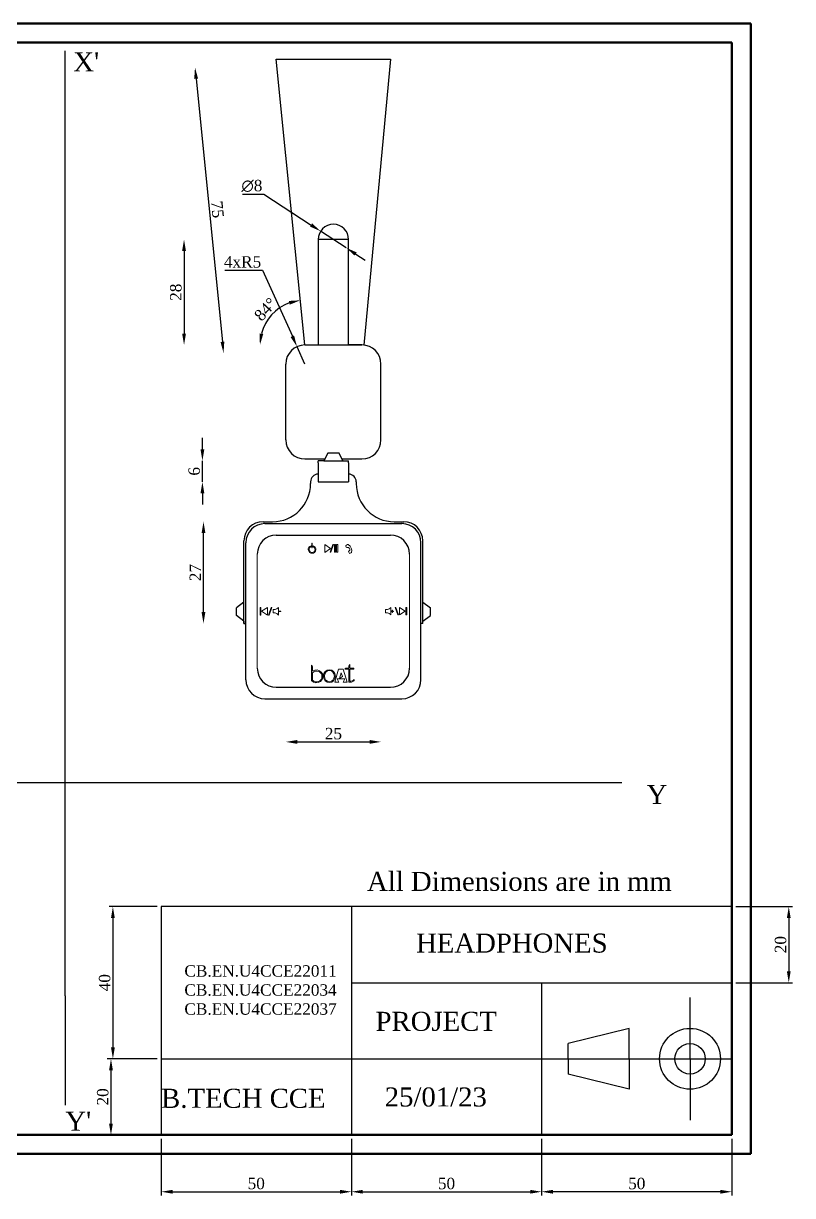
# Model space of a CAD drawing. Header units: millimetres. Extents: x 1323 to 1754, y 1207 to 1515.
# Drawn here: x 1552 to 1754.1, y 1207.3 to 1515.2 of the extents above; entities that cross this region are included whole.
import ezdxf

# ---------------------------------------------------------------- set-up
doc = ezdxf.new("R2010")
doc.units = ezdxf.units.MM
doc.linetypes.add('CENTER', pattern=[50.8, 31.75, -6.35, 6.35, -6.35])
doc.styles.get("Standard").update_dxf_attribs({"font": 'times.ttf', "height": 3})
doc.dimstyles.new('ISO-25', dxfattribs={"dimtxt": 3, "dimasz": 3, "dimexe": 1, "dimexo": 1, "dimtad": 1, "dimtoh": 1, "dimdec": 0, "dimdsep": 46, "dimtxsty": 'Standard', "dimcen": 2.5, "dimadec": 0, "dimazin": 0, "dimtfac": 1, "dimtdec": 0, "dimtmove": 0, "dimatfit": 3, "dimfxl": 1, "dimarcsym": 0})

# ---------------------------------------------------------------- blocks, each defined once
blk = doc.blocks.new('*D1')
at = {"color": 0, "lineweight": -2, "transparency": 16777216}
for p, q in [((1587.19, 1283.19), (1574.52, 1283.19)), ((1575.52, 1280.19), (1575.52, 1246.19)), ((1587.19, 1243.19), (1574.52, 1243.19))]:
    blk.add_line(p, q, dxfattribs=at)
at = {"color": 0, "transparency": 16777216}
for points in [[(1575.02, 1280.19), (1576.02, 1280.19), (1575.52, 1283.19)], [(1575.02, 1246.19), (1576.02, 1246.19), (1575.52, 1243.19)]]:
    blk.add_solid(points, dxfattribs=at)
at = {"layer": 'Defpoints', "color": 0, "transparency": 16777216}
for p in [(1588.19, 1283.19), (1575.52, 1243.19), (1588.19, 1243.19)]:
    blk.add_point(p, dxfattribs=at)
at = {"color": 0, "transparency": 16777216, "insert": (1573.37, 1263.19), "char_height": 3, "attachment_point": 5, "rotation": 90}
blk.add_mtext('40', dxfattribs=at)
blk = doc.blocks.new('*D2')
at = {"color": 0, "lineweight": -2, "transparency": 16777216}
for p, q in [((1587.19, 1243.19), (1574.01, 1243.19)), ((1575.01, 1240.19), (1575.01, 1226.19)), ((1587.19, 1223.19), (1574.01, 1223.19))]:
    blk.add_line(p, q, dxfattribs=at)
at = {"color": 0, "transparency": 16777216}
for points in [[(1574.51, 1240.19), (1575.51, 1240.19), (1575.01, 1243.19)], [(1574.51, 1226.19), (1575.51, 1226.19), (1575.01, 1223.19)]]:
    blk.add_solid(points, dxfattribs=at)
at = {"layer": 'Defpoints', "color": 0, "transparency": 16777216}
for p in [(1588.19, 1243.19), (1575.01, 1223.19), (1588.19, 1223.19)]:
    blk.add_point(p, dxfattribs=at)
at = {"color": 0, "transparency": 16777216, "insert": (1572.86, 1233.19), "char_height": 3, "attachment_point": 5, "rotation": 90}
blk.add_mtext('20', dxfattribs=at)
blk = doc.blocks.new('*D3')
at = {"color": 0, "lineweight": -2, "transparency": 16777216}
for p, q in [((1588.19, 1222.19), (1588.19, 1207.27)), ((1638.19, 1222.19), (1638.19, 1207.27)), ((1591.19, 1208.27), (1635.19, 1208.27))]:
    blk.add_line(p, q, dxfattribs=at)
at = {"color": 0, "transparency": 16777216}
for points in [[(1591.19, 1208.77), (1591.19, 1207.77), (1588.19, 1208.27)], [(1635.19, 1208.77), (1635.19, 1207.77), (1638.19, 1208.27)]]:
    blk.add_solid(points, dxfattribs=at)
at = {"layer": 'Defpoints', "color": 0, "transparency": 16777216}
for p in [(1588.19, 1223.19), (1638.19, 1223.19), (1638.19, 1208.27)]:
    blk.add_point(p, dxfattribs=at)
at = {"color": 0, "transparency": 16777216, "insert": (1613.19, 1210.42), "char_height": 3, "attachment_point": 5}
blk.add_mtext('50', dxfattribs=at)
blk = doc.blocks.new('*D4')
at = {"color": 0, "lineweight": -2, "transparency": 16777216}
for p, q in [((1638.19, 1222.19), (1638.19, 1207.27)), ((1688.19, 1222.19), (1688.19, 1207.27)), ((1641.19, 1208.27), (1685.19, 1208.27))]:
    blk.add_line(p, q, dxfattribs=at)
at = {"color": 0, "transparency": 16777216}
for points in [[(1641.19, 1208.77), (1641.19, 1207.77), (1638.19, 1208.27)], [(1685.19, 1208.77), (1685.19, 1207.77), (1688.19, 1208.27)]]:
    blk.add_solid(points, dxfattribs=at)
at = {"layer": 'Defpoints', "color": 0, "transparency": 16777216}
for p in [(1638.19, 1223.19), (1688.19, 1223.19), (1688.19, 1208.27)]:
    blk.add_point(p, dxfattribs=at)
at = {"color": 0, "transparency": 16777216, "insert": (1663.19, 1210.42), "char_height": 3, "attachment_point": 5}
blk.add_mtext('50', dxfattribs=at)
blk = doc.blocks.new('*D5')
at = {"color": 0, "lineweight": -2, "transparency": 16777216}
for p, q in [((1688.19, 1222.19), (1688.19, 1207.27)), ((1738.19, 1222.19), (1738.19, 1207.27)), ((1735.19, 1208.27), (1691.19, 1208.27))]:
    blk.add_line(p, q, dxfattribs=at)
at = {"color": 0, "transparency": 16777216}
for points in [[(1691.19, 1208.77), (1691.19, 1207.77), (1688.19, 1208.27)], [(1735.19, 1208.77), (1735.19, 1207.77), (1738.19, 1208.27)]]:
    blk.add_solid(points, dxfattribs=at)
at = {"layer": 'Defpoints', "color": 0, "transparency": 16777216}
for p in [(1688.19, 1223.19), (1738.19, 1223.19), (1688.19, 1208.27)]:
    blk.add_point(p, dxfattribs=at)
at = {"color": 0, "transparency": 16777216, "insert": (1713.19, 1210.42), "char_height": 3, "attachment_point": 5}
blk.add_mtext('50', dxfattribs=at)
blk = doc.blocks.new('*D6')
at = {"color": 0, "lineweight": -2, "transparency": 16777216}
for p, q in [((1739.19, 1283.19), (1754.14, 1283.19)), ((1753.14, 1280.19), (1753.14, 1266.19)), ((1739.19, 1263.19), (1754.14, 1263.19))]:
    blk.add_line(p, q, dxfattribs=at)
at = {"color": 0, "transparency": 16777216}
for points in [[(1752.64, 1280.19), (1753.64, 1280.19), (1753.14, 1283.19)], [(1752.64, 1266.19), (1753.64, 1266.19), (1753.14, 1263.19)]]:
    blk.add_solid(points, dxfattribs=at)
at = {"layer": 'Defpoints', "color": 0, "transparency": 16777216}
for p in [(1738.19, 1283.19), (1738.19, 1263.19), (1753.14, 1263.19)]:
    blk.add_point(p, dxfattribs=at)
at = {"color": 0, "transparency": 16777216, "insert": (1750.99, 1273.19), "char_height": 3, "attachment_point": 5, "rotation": 90}
blk.add_mtext('20', dxfattribs=at)
blk = doc.blocks.new('*D21')
at = {"color": 0, "lineweight": -2, "transparency": 16777216}
blk.add_line((1623.97, 1326.45), (1642.99, 1326.45), dxfattribs=at)
at = {"color": 0, "transparency": 16777216}
for points in [[(1623.97, 1326.95), (1623.97, 1325.95), (1620.97, 1326.45)], [(1642.99, 1326.95), (1642.99, 1325.95), (1645.99, 1326.45)]]:
    blk.add_solid(points, dxfattribs=at)
at = {"layer": 'Defpoints', "color": 0, "transparency": 16777216}
for p in [(1620.97, 1326.45), (1645.99, 1326.45), (1645.99, 1326.45)]:
    blk.add_point(p, dxfattribs=at)
at = {"color": 0, "transparency": 16777216, "insert": (1633.48, 1328.61), "char_height": 3, "attachment_point": 5}
blk.add_mtext('25', dxfattribs=at)
blk = doc.blocks.new('*D22')
at = {"color": 0, "lineweight": -2, "transparency": 16777216}
for p, q in [((1609.55, 1470.31), (1615.18, 1470.31)), ((1615.18, 1470.31), (1627.6, 1462.24)), ((1636.82, 1456.25), (1630.12, 1460.61)), ((1639.34, 1454.61), (1641.86, 1452.98))]:
    blk.add_line(p, q, dxfattribs=at)
at = {"color": 0, "transparency": 16777216}
for points in [[(1627.87, 1462.66), (1627.33, 1461.82), (1630.12, 1460.61)], [(1639.61, 1455.03), (1639.07, 1454.19), (1636.82, 1456.25)]]:
    blk.add_solid(points, dxfattribs=at)
at = {"layer": 'Defpoints', "color": 0, "transparency": 16777216}
for p in [(1630.12, 1460.61), (1636.82, 1456.25)]:
    blk.add_point(p, dxfattribs=at)
at = {"color": 0, "transparency": 16777216, "insert": (1612.05, 1472.5), "char_height": 3, "attachment_point": 5}
blk.add_mtext('∅8', dxfattribs=at)
blk = doc.blocks.new('*D23')
at = {"color": 0, "lineweight": -2, "transparency": 16777216}
for p, q in [((1604.98, 1450.38), (1614.84, 1450.38)), ((1614.84, 1450.38), (1622.68, 1433.01)), ((1625.97, 1425.72), (1623.91, 1430.28))]:
    blk.add_line(p, q, dxfattribs=at)
at = {"color": 0, "transparency": 16777216}
blk.add_solid([(1623.13, 1433.22), (1622.22, 1432.81), (1623.91, 1430.28)], dxfattribs=at)
at = {"layer": 'Defpoints', "color": 0, "transparency": 16777216}
for p in [(1623.91, 1430.28), (1625.97, 1425.72)]:
    blk.add_point(p, dxfattribs=at)
at = {"color": 0, "transparency": 16777216, "insert": (1609.59, 1452.53), "char_height": 3, "attachment_point": 5}
blk.add_mtext('4xR5', dxfattribs=at)

msp = doc.modelspace()

# ---------------------------------------------------------------- linework, layer by layer
at = {"lineweight": 50}
for p, q in [((1743.19, 1515.19), (1323.19, 1515.19)), ((1743.19, 1218.19), (1743.19, 1515.19)), ((1738.19, 1510.19), (1333.19, 1510.19)), ((1738.19, 1223.19), (1738.19, 1510.19)), ((1333.19, 1223.19), (1738.19, 1223.19)), ((1323.19, 1218.19), (1743.19, 1218.19))]:
    msp.add_line(p, q, dxfattribs=at)
for p, q in [((1563.02, 1259.72), (1563.02, 1508.04)), ((1625.97, 1430.72), (1618.47, 1505.79)), ((1618.47, 1505.79), (1648.47, 1505.79)), ((1648.47, 1505.79), (1641.44, 1430.7)), ((1597.4, 1500.67), (1604.3, 1431.57)), ((1629.47, 1458.53), (1637.47, 1458.53)), ((1629.47, 1458.43), (1629.47, 1430.72)), ((1637.47, 1430.72), (1637.47, 1458.43)), ((1594.22, 1455.43), (1594.22, 1433.72)), ((1625.97, 1430.72), (1633.47, 1430.72)), ((1625.97, 1430.72), (1625.97, 1430.72)), ((1633.47, 1430.72), (1633.47, 1430.72)), ((1633.47, 1430.72), (1640.97, 1430.72)), ((1640.97, 1430.72), (1637.47, 1430.72)), ((1620.97, 1405.79), (1620.97, 1425.72)), ((1620.97, 1425.72), (1620.97, 1425.72)), ((1645.97, 1405.79), (1645.97, 1425.72)), ((1599.05, 1403.29), (1599.05, 1406.29)), ((1620.97, 1405.79), (1620.97, 1405.79)), ((1631.97, 1402.29), (1630.97, 1400.29)), ((1634.97, 1402.29), (1631.97, 1402.29)), ((1635.97, 1400.29), (1634.97, 1402.29)), ((1599.05, 1394.79), (1599.05, 1400.29)), ((1625.97, 1400.79), (1631.22, 1400.79)), ((1625.97, 1400.79), (1625.97, 1400.79)), ((1630.97, 1400.29), (1629.47, 1400.29)), ((1629.47, 1399.79), (1629.47, 1400.29)), ((1629.47, 1399.79), (1629.47, 1394.79)), ((1630.97, 1400.29), (1635.97, 1400.29)), ((1630.97, 1400.29), (1635.97, 1400.29)), ((1635.72, 1400.79), (1640.97, 1400.79)), ((1635.97, 1400.29), (1637.47, 1400.29)), ((1637.47, 1399.79), (1637.47, 1400.29)), ((1637.47, 1399.79), (1637.47, 1394.79)), ((1629.47, 1396.79), (1629.47, 1396.79)), ((1627.47, 1394.79), (1627.47, 1394.29)), ((1629.47, 1394.79), (1637.47, 1394.79)), ((1639.47, 1394.79), (1639.47, 1394.29)), ((1599.05, 1391.79), (1599.05, 1388.79)), ((1614.97, 1384.29), (1617.47, 1384.29)), ((1615.47, 1383.79), (1651.47, 1383.79)), ((1617.47, 1384.29), (1617.47, 1384.29)), ((1649.47, 1384.29), (1651.97, 1384.29)), ((1599.33, 1360.55), (1599.33, 1381.29)), ((1618.47, 1380.79), (1648.47, 1380.79)), ((1609.97, 1363.19), (1609.97, 1379.29)), ((1610.47, 1342.79), (1610.47, 1378.79)), ((1656.47, 1342.79), (1656.47, 1378.79)), ((1656.97, 1363.19), (1656.97, 1379.29)), ((1609.97, 1357.55), (1609.97, 1367.29)), ((1656.97, 1357.55), (1656.97, 1367.29)), ((1609.97, 1363.19), (1607.97, 1361.69)), ((1607.97, 1359.69), (1607.97, 1361.69)), ((1656.97, 1363.19), (1658.97, 1361.69)), ((1658.97, 1359.69), (1658.97, 1361.69)), ((1609.97, 1358.19), (1607.97, 1359.69)), ((1609.97, 1358.19), (1609.97, 1357.55)), ((1656.97, 1358.19), (1658.97, 1359.69)), ((1609.97, 1357.55), (1610.47, 1357.55)), ((1656.97, 1357.55), (1656.47, 1357.55)), ((1618.47, 1340.79), (1648.47, 1340.79)), ((1615.47, 1337.79), (1651.47, 1337.79)), ((1343.24, 1315.8), (1709.27, 1315.8)), ((1638.19, 1283.19), (1588.19, 1283.19)), ((1588.19, 1283.19), (1588.19, 1263.19)), ((1688.19, 1283.19), (1638.19, 1283.19)), ((1638.19, 1283.19), (1638.19, 1223.19)), ((1738.19, 1283.19), (1688.19, 1283.19)), ((1738.19, 1223.19), (1738.19, 1283.19)), ((1588.19, 1263.19), (1588.19, 1243.19)), ((1638.19, 1263.19), (1738.19, 1263.19)), ((1688.19, 1263.19), (1688.19, 1223.19)), ((1563.02, 1259.72), (1563.02, 1231.04)), ((1711.19, 1251.19), (1695.19, 1247.19)), ((1711.19, 1243.19), (1711.19, 1251.19)), ((1695.19, 1243.19), (1695.19, 1247.19)), ((1588.19, 1243.19), (1588.19, 1223.19)), ((1588.19, 1243.19), (1688.19, 1243.19)), ((1695.19, 1243.19), (1695.19, 1239.19)), ((1711.19, 1243.19), (1711.19, 1235.19)), ((1711.19, 1235.19), (1695.19, 1239.19))]:
    msp.add_line(p, q)
at = {"lineweight": 0}
for p, q in [((1627.6, 1377.98), (1627.66, 1377.77)), ((1627.8, 1378.02), (1627.8, 1378.64)), ((1627.8, 1378.64), (1627.93, 1378.64)), ((1627.8, 1378.02), (1627.8, 1377.43)), ((1627.93, 1377.43), (1627.8, 1377.43)), ((1627.93, 1378.02), (1627.93, 1378.64)), ((1627.93, 1378.02), (1627.93, 1377.43)), ((1628.13, 1377.98), (1628.07, 1377.77)), ((1631.21, 1378.27), (1631.21, 1376.25)), ((1632.74, 1377.26), (1631.21, 1378.27)), ((1631.21, 1376.25), (1632.74, 1377.26)), ((1633.31, 1378.27), (1632.59, 1376.26)), ((1633.47, 1378.27), (1632.76, 1376.26)), ((1633.31, 1378.27), (1633.47, 1378.27)), ((1633.72, 1378.27), (1633.72, 1376.26)), ((1633.72, 1378.27), (1634.05, 1378.27)), ((1634.05, 1376.26), (1634.05, 1378.27)), ((1634.3, 1378.27), (1634.3, 1376.26)), ((1634.3, 1378.27), (1634.62, 1378.27)), ((1634.62, 1376.26), (1634.62, 1378.27)), ((1636.77, 1377.83), (1636.86, 1377.64)), ((1636.88, 1378.15), (1637.2, 1378.3)), ((1637.17, 1377.53), (1637.22, 1377.55)), ((1637.61, 1376.64), (1637.6, 1376.63)), ((1637.61, 1377.39), (1637.76, 1377.02)), ((1613.47, 1375.79), (1613.47, 1345.79)), ((1632.59, 1376.26), (1632.76, 1376.26)), ((1633.72, 1376.26), (1634.05, 1376.26)), ((1634.3, 1376.26), (1634.62, 1376.26)), ((1637.49, 1376.31), (1637.59, 1376.1)), ((1637.91, 1375.99), (1638.09, 1376.08)), ((1653.47, 1345.79), (1653.47, 1375.79)), ((1614.2, 1360.95), (1614.2, 1361.8)), ((1614.2, 1361.8), (1614.42, 1361.8)), ((1614.42, 1361.8), (1614.42, 1360.79)), ((1614.6, 1360.79), (1616.12, 1361.8)), ((1616.12, 1361.8), (1616.12, 1359.78)), ((1617.11, 1361.8), (1616.39, 1359.78)), ((1617.27, 1361.8), (1616.56, 1359.78)), ((1617.11, 1361.8), (1617.27, 1361.8)), ((1617.6, 1361.22), (1617.6, 1360.79)), ((1617.6, 1361.22), (1617.89, 1361.22)), ((1618.8, 1361.58), (1619.02, 1361.8)), ((1619.02, 1361.8), (1619.02, 1360.79)), ((1647.17, 1361.21), (1647.17, 1360.79)), ((1647.17, 1361.21), (1647.45, 1361.21)), ((1648.35, 1361.57), (1648.56, 1361.78)), ((1648.56, 1361.78), (1648.56, 1360.79)), ((1648.94, 1361.06), (1649, 1361.06)), ((1648.94, 1360.82), (1648.94, 1361.06)), ((1649, 1360.82), (1649, 1361.06)), ((1649.88, 1361.78), (1649.72, 1361.78)), ((1649.72, 1361.78), (1650.42, 1359.8)), ((1649.88, 1361.78), (1650.58, 1359.8)), ((1650.85, 1361.78), (1650.85, 1359.8)), ((1652.34, 1360.79), (1650.85, 1361.78)), ((1652.74, 1361.78), (1652.52, 1361.78)), ((1652.52, 1361.78), (1652.52, 1360.79)), ((1652.74, 1360.95), (1652.74, 1361.78)), ((1614.2, 1360.79), (1614.2, 1360.95)), ((1614.2, 1360.79), (1614.2, 1360.62)), ((1614.2, 1360.62), (1614.2, 1359.78)), ((1614.2, 1359.78), (1614.42, 1359.78)), ((1614.42, 1359.78), (1614.42, 1360.79)), ((1616.12, 1359.78), (1614.6, 1360.79)), ((1616.39, 1359.78), (1616.56, 1359.78)), ((1617.6, 1360.36), (1617.6, 1360.79)), ((1617.6, 1360.36), (1617.89, 1360.36)), ((1618.8, 1359.99), (1619.02, 1359.78)), ((1619.02, 1360.82), (1619.62, 1360.82)), ((1619.02, 1359.78), (1619.02, 1360.79)), ((1619.02, 1360.75), (1619.62, 1360.75)), ((1619.62, 1360.82), (1619.62, 1360.79)), ((1619.62, 1360.75), (1619.62, 1360.79)), ((1647.17, 1360.37), (1647.17, 1360.79)), ((1647.17, 1360.37), (1647.45, 1360.37)), ((1648.35, 1360.01), (1648.56, 1359.8)), ((1648.56, 1359.8), (1648.56, 1360.79)), ((1648.71, 1360.82), (1648.94, 1360.82)), ((1648.71, 1360.82), (1648.71, 1360.75)), ((1648.71, 1360.75), (1648.94, 1360.75)), ((1648.94, 1360.48), (1648.94, 1360.75)), ((1648.94, 1360.48), (1649, 1360.48)), ((1649, 1360.82), (1649.29, 1360.82)), ((1649, 1360.48), (1649, 1360.75)), ((1649, 1360.75), (1649.29, 1360.75)), ((1649.29, 1360.82), (1649.29, 1360.75)), ((1650.58, 1359.8), (1650.42, 1359.8)), ((1650.85, 1359.8), (1652.34, 1360.79)), ((1652.52, 1359.8), (1652.52, 1360.79)), ((1652.74, 1359.8), (1652.52, 1359.8)), ((1652.74, 1360.79), (1652.74, 1360.95)), ((1652.74, 1360.79), (1652.74, 1360.63)), ((1652.74, 1360.63), (1652.74, 1359.8)), ((1627.72, 1346.63), (1627.98, 1346.18)), ((1627.72, 1346.63), (1627.72, 1342.59)), ((1627.98, 1345.13), (1627.98, 1346.18)), ((1636.45, 1345.52), (1636.71, 1345.79)), ((1636.71, 1345.79), (1637.5, 1345.79)), ((1637.76, 1346.79), (1637.5, 1346.34)), ((1637.5, 1346.34), (1637.5, 1345.79)), ((1637.76, 1346.79), (1637.76, 1345.79)), ((1637.76, 1345.79), (1638.8, 1345.79)), ((1638.8, 1345.79), (1638.8, 1345.52)), ((1627.98, 1345), (1627.98, 1345.13)), ((1627.98, 1344.62), (1627.98, 1342.65)), ((1633.81, 1342.13), (1634.85, 1345.52)), ((1634.86, 1342.13), (1634.49, 1342.98)), ((1634.49, 1342.98), (1636.45, 1342.98)), ((1634.85, 1345.52), (1636.06, 1345.52)), ((1636.06, 1345.52), (1637.1, 1342.13)), ((1636.06, 1342.13), (1636.45, 1342.98)), ((1636.45, 1345.52), (1637.5, 1345.52)), ((1637.5, 1345.52), (1637.5, 1342.13)), ((1637.76, 1345.52), (1637.76, 1342.39)), ((1638.8, 1345.52), (1637.76, 1345.52)), ((1638.95, 1342.81), (1638.95, 1342.47)), ((1633.81, 1342.13), (1634.86, 1342.13)), ((1636.06, 1342.13), (1637.1, 1342.13))]:
    msp.add_line(p, q, dxfattribs=at)
at = {"linetype": 'CENTER'}
for p, q in [((1727.19, 1243.19), (1727.19, 1259.32)), ((1688.19, 1243.19), (1695.19, 1243.19)), ((1695.19, 1243.19), (1711.19, 1243.19)), ((1711.19, 1243.19), (1719.19, 1243.19)), ((1719.19, 1243.19), (1727.19, 1243.19)), ((1727.19, 1243.19), (1738.19, 1243.19)), ((1727.19, 1243.19), (1727.19, 1227.11))]:
    msp.add_line(p, q, dxfattribs=at)
at = {"lineweight": 0}
msp.add_lwpolyline([(1635.85, 1343.6), (1635.48, 1344.6), (1635.1, 1343.13)], close=True, dxfattribs=at)
for radius in [8, 4]:
    msp.add_circle((1727.19, 1243.19), radius)
for centre, radius, start, end in [((1633.47, 1458.43), 4, 0, 180), ((1625.97, 1430.72), 11.81, 110.3012, 165.4037), ((1625.97, 1425.72), 5, 90, 180), ((1640.97, 1425.72), 5, 0, 90), ((1640.97, 1425.72), 5, 0, 90), ((1625.97, 1405.79), 5, 180, 270), ((1640.97, 1405.79), 5, 270, 0), ((1629.47, 1394.79), 2, 90, 180), ((1637.47, 1394.79), 2, 0, 90), ((1617.47, 1394.29), 10, 270, 360), ((1649.47, 1394.29), 10, 180, 270), ((1614.97, 1379.29), 5, 90, 180), ((1615.47, 1378.79), 5, 90, 180), ((1651.47, 1378.79), 5, 0, 90), ((1651.97, 1379.29), 5, 360, 90), ((1618.47, 1375.79), 5, 90, 180), ((1648.47, 1375.79), 5, 0, 90), ((1618.47, 1345.79), 5, 180, 270), ((1648.47, 1345.79), 5, 270, 0), ((1615.47, 1342.79), 5, 180, 270), ((1651.47, 1342.79), 5, 270, 0)]:
    msp.add_arc(centre, radius, start, end)
for centre, radius, start, end in [((1627.86, 1377.01), 1.01, 105.2868, 74.7132), ((1627.86, 1377.01), 0.785, 105.2868, 74.7132), ((1636.99, 1377.93), 0.24, 115.3752, 205.3752), ((1637.07, 1377.75), 0.24, 205.3752, 292.8224), ((1637.29, 1378.12), 0.2, 59.4411, 115.3752), ((1637.33, 1377.27), 0.298, 22.8224, 112.8224), ((1636.47, 1376.73), 1.81, 342.7023, 59.4411), ((1637.7, 1376.42), 0.24, 115.3752, 205.3752), ((1637.48, 1376.91), 0.298, 295.3752, 22.8224), ((1637.8, 1376.21), 0.24, 205.3752, 295.3752), ((1638.01, 1376.26), 0.2, 295.3752, 342.7023), ((1617.89, 1362.53), 1.31, 270, 313.9509), ((1647.45, 1362.5), 1.29, 270, 313.9509), ((1617.89, 1359.04), 1.31, 46.0491, 90), ((1647.45, 1359.08), 1.29, 46.0491, 90), ((1629.03, 1343.67), 1.69, 219.4991, 128.0925), ((1629.03, 1343.64), 1.44, 223.4021, 136.5979), ((1637.94, 1343.78), 1.4, 262.432, 316.1331), ((1637.7, 1344.53), 2.41, 265.0727, 301.1946)]:
    msp.add_arc(centre, radius, start, end, dxfattribs=at)
msp.add_ellipse((1632.42, 1343.73), major_axis=(0, -1.69), ratio=0.928212, dxfattribs=at)
msp.add_ellipse((1632.42, 1343.73), major_axis=(0, -1.47), ratio=0.890562, start_param=-1.570796, end_param=4.712389, dxfattribs=at)
for points in [[(1597.9, 1500.72), (1596.9, 1500.62), (1597.1, 1503.65)], [(1593.72, 1455.43), (1594.72, 1455.43), (1594.22, 1458.43)], [(1621.76, 1442.29), (1621.99, 1441.31), (1624.8, 1442.47)], [(1593.72, 1433.72), (1594.72, 1433.72), (1594.22, 1430.72)], [(1615.04, 1433.64), (1614.05, 1433.76), (1614.16, 1430.72)], [(1604.8, 1431.62), (1603.81, 1431.52), (1604.6, 1428.59)], [(1598.55, 1403.29), (1599.55, 1403.29), (1599.05, 1400.29)], [(1598.55, 1391.79), (1599.55, 1391.79), (1599.05, 1394.79)], [(1598.83, 1381.29), (1599.83, 1381.29), (1599.33, 1384.29)], [(1598.83, 1360.55), (1599.83, 1360.55), (1599.33, 1357.55)]]:
    msp.add_solid(points)

# ---------------------------------------------------------------- texts
for s, p in [("X'", (1565.11, 1502.59)), ('Y', (1715.76, 1310.14)), ("Y'", (1563.01, 1224.31))]:
    msp.add_text(s, height=5).set_placement(p)
at = {"char_height": 3, "attachment_point": 5}
for s, insert, rotation in [('75', (1603, 1466.34), 275.7048), ('28', (1592.07, 1444.58), 90), ('84°', (1615.62, 1440.09), 47.8524), ('6', (1596.9, 1397.54), 90), ('27', (1597.17, 1370.92), 90)]:
    msp.add_mtext(s, dxfattribs=dict(at, insert=insert, rotation=rotation))
at = {"attachment_point": 1}
for s, width, heights, insert, char_height in [('All Dimensions are in mm', 96.6415, [7.93], (1642.3, 1292.31), 5), ('HEADPHONES', 87.3799, [0], (1655.19, 1276.1), 5), ('CB.EN.U4CCE22011\\PCB.EN.U4CCE22034\\PCB.EN.U4CCE22037', 50, [0], (1594.31, 1267.78), 3), ('PROJECT', 50, [0], (1644.55, 1255.54), 5), ('B.TECH CCE', 50, [0], (1588.19, 1235.32), 5), ('25/01/23', 50, [0], (1646.95, 1235.67), 5)]:
    msp.add_mtext_dynamic_manual_height_columns(s, width=width, gutter_width=25, heights=heights, dxfattribs=dict(at, insert=insert, char_height=char_height))

# ---------------------------------------------------------------- dimensions: what is measured, and where the dimension line sits
dim = msp.add_diameter_dim_2p(p1=(1636.82, 1456.25), p2=(1630.12, 1460.61), dimstyle='ISO-25')
dim.commit()
dim.dimension.update_dxf_attribs({"geometry": '*D22', "text_midpoint": (1612.05, 1470.31), "dimtype": 163})
dim = msp.add_radius_dim(center=(1625.97, 1425.72), mpoint=(1623.91, 1430.28), text='4x<>', dimstyle='ISO-25')
dim.commit()
dim.dimension.update_dxf_attribs({"geometry": '*D23', "text_midpoint": (1609.59, 1450.38), "dimtype": 164})
dim = msp.add_aligned_dim(p1=(1620.97, 1326.45), p2=(1645.99, 1326.45), distance=0, dimstyle='ISO-25')
dim.commit()
dim.dimension.update_dxf_attribs({"geometry": '*D21', "text_midpoint": (1633.48, 1328.61)})
for base, p1, p2, picture, middle in [((1575.52, 1243.19), (1588.19, 1283.19), (1588.19, 1243.19), '*D1', (1573.37, 1263.19)), ((1753.14, 1263.19), (1738.19, 1283.19), (1738.19, 1263.19), '*D6', (1750.99, 1273.19)), ((1575.01, 1223.19), (1588.19, 1243.19), (1588.19, 1223.19), '*D2', (1572.86, 1233.19))]:
    dim = msp.add_linear_dim(base=base, p1=p1, p2=p2, angle=90, dimstyle='ISO-25')
    dim.commit()
    dim.dimension.update_dxf_attribs({"geometry": picture, "text_midpoint": middle})
for base, p1, p2, picture, middle in [((1638.19, 1208.27), (1588.19, 1223.19), (1638.19, 1223.19), '*D3', (1613.19, 1210.42)), ((1688.19, 1208.27), (1638.19, 1223.19), (1688.19, 1223.19), '*D4', (1663.19, 1210.42)), ((1688.19, 1208.27), (1738.19, 1223.19), (1688.19, 1223.19), '*D5', (1713.19, 1210.42))]:
    dim = msp.add_linear_dim(base=base, p1=p1, p2=p2, dimstyle='ISO-25')
    dim.commit()
    dim.dimension.update_dxf_attribs({"geometry": picture, "text_midpoint": middle})

doc.saveas('drawing.dxf')
